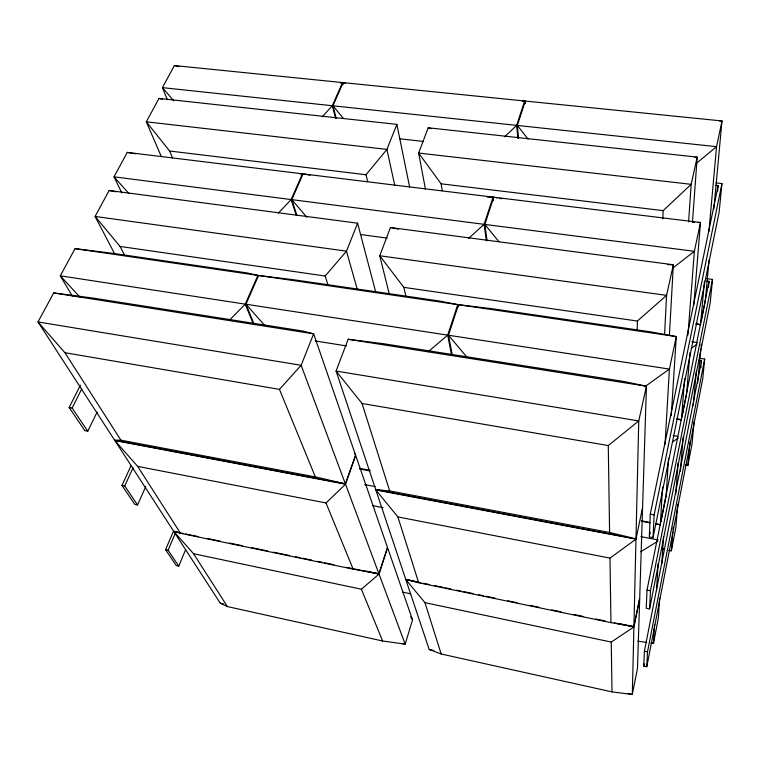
<?xml version="1.0" encoding="UTF-8"?>
<svg xmlns="http://www.w3.org/2000/svg" width="760" height="760" viewBox="0 0 760 760"><rect width="100%" height="100%" fill="white"/><g stroke="black" fill="none" stroke-linecap="round" stroke-linejoin="round"><path stroke-width="1.14" d="M637.203 329.897L637.374 321.043L666.567 295.365L673.35 264.755L390.44 227.516L379.743 255.759L389.215 293.778M635.977 538.811L638.751 420.916L646.437 386.213L623.276 381.377L383.562 343.719L348.118 339.264L336.081 371.051L375.725 489.582L635.977 538.811L609.596 532.484L389.68 490.941L375.725 489.582M642.58 507.822L639.711 598.186L633.916 626.667L610.954 622.639L418.674 582.739L405.745 579.357L375.849 489.953L635.968 539.172L633.916 626.667L618.858 623.551M662.815 218.861L663.167 210.643L691.172 184.328L697.195 157.13L428.203 127.784L418.637 153.055L425.429 189.069M699.989 358.349L704.681 359.052L702.744 378.755L646.779 666.748L643.758 666.092L644.394 651.216L701.508 360.829L699.162 360.477M706.705 281L709.061 281.323L647.017 590.064L646.237 608.256L649.582 608.931L710.211 302.888L712.519 279.423L706.639 278.635M715.787 185.316L718.143 185.582L650.275 514.159L649.306 536.931L653.039 537.633L719.159 211.973L721.952 183.559L716.053 182.894M646.779 666.748L647.501 651.88L704.681 359.052M649.582 608.931L650.465 590.748L712.519 279.423M653.039 537.633L654.142 514.871L721.952 183.559M664.591 334.485L666.567 295.365L379.743 255.759L403.835 287.365L405.859 296.115M669.408 335.293L673.35 264.755L667.679 264.623M654.559 624.577L653.476 643.34L651.225 643.026M656.535 590.586L658.103 563.625M655.7 523.887L660.364 524.751L662.558 487.008M665.019 444.552L669.408 369.075L676.295 336.575L650.864 331.892L492.508 308.769L458.479 304.722L448.457 335.245L452.295 355.015M659.623 598.082L658.341 618.156L653.476 643.34L651.158 642.846M661.808 563.844L663.537 536.693M666.207 494.864L668.534 458.242M671.251 415.72L676.295 336.575L458.479 304.722M688.588 221.929L691.172 184.328L418.637 153.055L441.094 183.815L442.291 190.712M692.483 222.034L697.195 157.13L694.858 157.434M672.809 531.99L671.365 550.791L669.047 550.354M672.989 529.644L673.17 527.288M675.697 494.38L678.139 462.65M676.751 419.13L681.425 419.89L684.589 378.623M687.942 335.008L694.374 251.303L700.473 222.509L493.772 197.22L484.842 224.418L487.065 240.777M677.749 504.089L675.849 527.611L671.365 550.791L669.114 550.354M680.409 471.143L683.164 437.019M686.736 392.711L689.985 352.526M693.794 305.244L700.473 222.509L698.117 222.423M689.985 441.911L687.857 465.509L685.529 465.101M693.272 405.346L696.35 371.146M695.827 324.102L700.52 324.776L704.453 281.133M708.909 231.591L716.556 146.67L722 120.963L525.341 101.061L517.332 125.448L518.548 138.396M694.07 421.752L691.999 444.096L687.857 465.509L685.596 464.93M697.68 382.945L700.843 348.84M701.062 346.493L701.281 344.137M709.099 259.92L705.27 301.131L701.204 321.394M713.801 209.285L722 120.963L719.711 121.172M700.853 367.773L701.072 365.465M701.29 363.147L701.508 360.829M708.5 287.175L709.061 281.323M717.601 191.263L718.143 185.582M643.758 666.092L644.204 663.774M661.058 521.303L666.13 496.042M682.1 416.499L686.641 393.898M649.781 534.603L650.256 532.275M173.812 531.506L193.572 553.717L361.389 589.218L379.031 574.075L387.581 547.713L412.528 619.875L405.175 644.157L382.622 641.003L227.401 606.575L220.286 603.212L173.812 531.506L183.093 533.434M355.556 455.078L345.373 483.844L114.636 440.202L38 321.936L53.694 292.942L93.271 298.11L302.974 331.056L313.642 333.839L355.556 455.078L354.341 453.093M357.608 223.193L346.493 251.161L325.175 276.022L120.089 246.449L95.095 216.448L109.145 190.484L357.608 223.193L375.734 292.049M161.329 156.589L146.328 121.799L158.982 98.42L396.872 124.364L386.925 149.406L366.026 174.743L367.688 181.593M173.47 531.164L165.566 549.717L176.31 565.563L178.78 566.096L185.601 549.717M178.78 566.096L168.093 550.259L175.512 532.779M72.371 296.172L60.296 275.813L75.04 248.653L113.629 253.431L247.152 272.935L257.877 275.386L245.262 304.133L229.852 319.779M121.79 192.85L114.019 176.833L127.271 152.399L302.452 173.821L291.156 199.557L278.416 213.066M458.147 306.935L457.729 304.617L440.268 301.14L295.117 279.937L258.552 275.49L245.945 304.238L254.001 323.95M493.497 200.668L493.059 197.134L303.098 173.907L291.812 199.642L296.875 215.393M524.865 103.36L524.666 100.995L343.121 82.621L332.956 105.802L336.205 118.389M130.9 466.022L121.98 485.431L134.852 504.412L137.531 504.963L145.768 486.571M137.531 504.963L124.725 485.982L133.133 467.628M80.361 385.225L69.151 407.502L84.854 430.663L87.77 431.214L97.118 412.072M87.77 431.214L72.143 408.053L81.69 389.015M343.055 84.854L342.503 82.564L174.401 65.55L162.421 87.638L167.295 99.703M114.636 440.202L120.906 440.173L315.343 476.9L345.373 483.844L301.15 365.294L38 321.936L64.923 352.706L279.452 389.367L301.15 365.294L313.642 333.839L53.694 292.942M322.192 116.879L332.329 105.735L342.503 82.564L340.328 83.106M114.874 440.562L137.684 466.383L326.021 502.958L345.515 484.205L355.69 455.458L387.476 547.428L378.926 573.79L353.153 569.145L180.519 533.311L173.631 531.221L114.874 440.562L345.515 484.205L378.926 573.79L366.168 571.149M504.611 136.828L516.648 125.371L524.666 100.995L522.319 101.346M468.673 238.317L484.12 224.323L493.059 197.134L487.207 197.106M428.203 351.738L447.706 335.131L457.729 304.617L258.552 275.49M696.948 162.897L716.556 146.67L517.332 125.448L528.105 139.089M362.055 403.484L608.275 445.569L638.751 420.916L336.081 371.051L362.055 403.484L389.68 490.941M672.97 267.928L694.374 251.303L484.842 224.418L498.95 241.727M375.849 489.953L397.879 516.914L609.976 558.096L635.968 539.172L642.589 507.452L646.437 386.213L348.118 339.264M691.267 348.337L696.986 344.204M644.85 386.697L669.408 369.075L448.457 335.245L467.181 357.418M672.524 441.911L678.224 438.073M405.84 579.633L424.973 602.661L611.249 642.067L633.906 626.943L639.702 598.471L637.478 668.42L632.32 694.45L612 691.885L441.19 653.999L429.191 649.477L405.84 579.633L420.888 582.758M640.756 551.75L657.495 541.395M300.162 173.935L302.452 173.821M692.227 222.214L694.583 222.291M399.769 138.795L423.253 141.427M394.744 185.335L386.925 149.406L146.328 121.799L169.641 151.022L366.026 174.743M441.094 183.815L663.167 210.643M360.335 234.507L387.286 238.118M637.716 641.164L646.722 642.399M403.835 287.365L637.374 321.043M75.04 248.653L257.877 275.386M691.894 341.8L697.727 342.665M315.238 340.955L346.493 345.923M673.122 435.632L677.787 436.411M127.271 152.399L135.337 153.814M303.098 173.907L310.099 175.17M69.151 407.502L72.143 408.053M650.275 514.159L654.142 514.871M359.565 468.359L370.063 470.298M359.452 468.986L369.911 470.924M641.725 521.293L649.876 522.804M493.772 197.22L497.268 197.885M499.595 198.322L501.933 198.759M364.724 484.614L375.193 486.59M640.88 536.674L658.303 539.961M662.093 549.033L664.411 549.471M109.145 190.484L115.966 191.795M372.742 505.675L383.097 507.67M662.359 549.014L664.611 549.461M121.98 485.431L124.725 485.982M647.017 590.064L650.465 590.748M390.44 227.516L398.572 229.168M173.631 531.221L177.108 531.943M405.745 579.357L415.007 581.276M185.411 533.909L198.16 536.56M207.442 538.479L220.191 541.13M229.472 543.048L242.221 545.699M251.494 547.618L267.729 550.99M273.524 552.188L289.76 555.56M295.555 556.757L300.19 557.726M302.508 558.201L311.79 560.13M317.585 561.327L322.221 562.295M324.539 562.77L333.82 564.699M346.57 567.34L379.031 574.075L405.175 644.157L401.707 643.387M423.206 583.233L428.991 584.44M434.777 585.637L442.89 587.318M445.198 587.803L450.993 589M456.779 590.197L461.405 591.166M463.724 591.641L472.986 593.56M478.772 594.767L483.408 595.726M485.716 596.201L494.978 598.13M507.718 600.77L516.981 602.689M529.711 605.331L538.973 607.25M551.712 609.89L560.975 611.809M573.705 614.46L582.967 616.379M595.697 619.02L604.96 620.939M614.222 622.858L633.906 626.943L632.32 694.45L627.703 693.424M402.496 592.106L410.609 593.807M641.345 520.714L650.294 522.614M655.889 523.802L660.364 524.751M165.566 549.717L168.093 550.259M644.394 651.216L647.501 651.88M220.286 603.212L223.754 603.981M429.191 649.477L433.808 650.494M174.401 65.55L178.98 66.585M343.121 82.621L345.373 83.153M158.982 98.42L162.336 99.265M428.203 127.784L431.547 128.715M677.036 418.655L681.425 419.89M696.198 323.285L700.52 324.776M79.885 297.046L60.296 275.813L245.262 304.133L253.317 323.845M128.81 193.458L114.019 176.833L291.156 199.557L296.229 215.308M264.651 325.356L245.945 304.238L447.706 335.131L451.554 354.901M173.745 100.785L162.421 87.638L332.329 105.735L335.578 118.322M306.822 217.218L291.812 199.642L484.12 224.323L486.352 240.682M343.453 118.493L332.956 105.802L516.648 125.371L517.873 138.329M64.923 352.706L120.906 440.173M137.684 466.383L180.519 533.311M193.572 553.717L227.401 606.575M410.666 616.873L412.528 619.875M114.855 254.22L95.095 216.448L346.493 251.161L357.115 288.791M120.089 246.449L124.498 255.018M169.641 151.022L172.567 157.975M279.452 389.367L315.343 476.9M326.021 502.958L353.153 569.145M361.389 589.218L382.622 641.003M397.879 516.914L418.674 582.739M424.973 602.661L441.19 653.999M325.175 276.022L327.892 284.724M396.872 124.364L409.64 187.074M525.341 101.061L525.54 103.427M608.275 445.569L609.596 532.484M609.976 558.096L610.954 622.639M611.249 642.067L612 691.885"/></g></svg>
